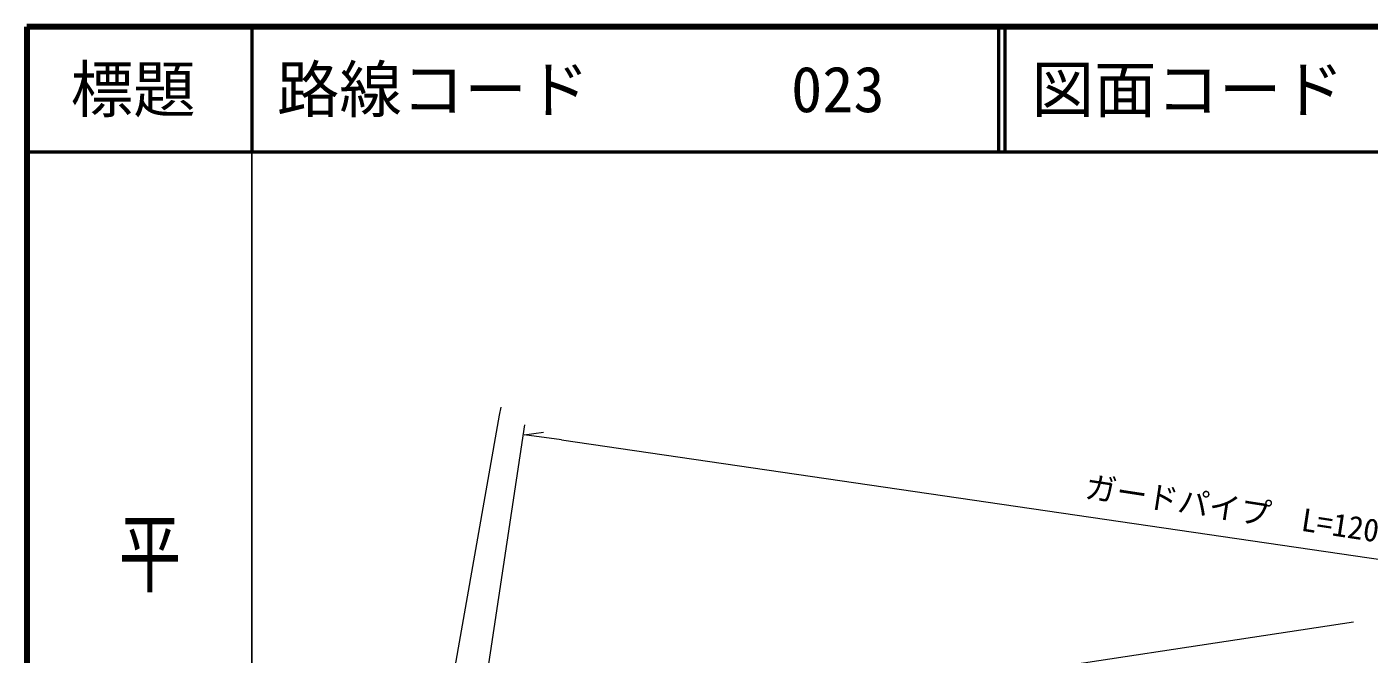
# Model space of a CAD drawing. Units: millimetres, scale not verified. Extents: x 40000 to 680000, y 20000 to 380000.
# Drawn here: x 40000 to 147391, y 329780 to 380000 of the extents above; entities that cross this region are included whole.
import ezdxf
from ezdxf.enums import TextEntityAlignment as Align

# ---------------------------------------------------------------- set-up
doc = ezdxf.new("R2010")
doc.units = ezdxf.units.MM
doc.header["$LTSCALE"] = 1000
for name, color, linetype, lineweight in [('M-BGD', 7, 'Continuous', 13), ('M-BMK-OTRS', 5, 'Continuous', 13), ('M-STR-HTXT', 7, 'Continuous', 13), ('M-TTL', 2, 'Continuous', 140), ('M-TTL-BAND', 7, 'Continuous', 25), ('M-TTL-LINE', 7, 'Continuous', 50)]:
    doc.layers.add(name, color=color, linetype=linetype, lineweight=lineweight)
doc.layers.add('M-TTL-TXT', color=7, linetype='Continuous')
doc.styles.add('@ＭＳ ゴシック', font='')
doc.styles.add('ＭＳ ゴシック', font='')
doc.styles.get('@ＭＳ ゴシック').set_extended_font_data('@MS Gothic')
doc.styles.get('ＭＳ ゴシック').set_extended_font_data('MS Gothic')

msp = doc.modelspace()

# ---------------------------------------------------------------- linework, layer by layer
at = {"layer": 'M-BGD'}
msp.add_line((72864, 321262), (146137, 332370), dxfattribs=at)
at = {"layer": 'M-BMK-OTRS'}
for p, q in [((77913, 349560), (77799, 348918)), ((77799, 348918), (69715, 303295))]:
    msp.add_line(p, q, dxfattribs=at)
at = {"layer": 'M-STR-HTXT'}
for p, q in [((76469, 325747), (79837, 348132)), ((79800, 347331), (81342, 347547)), ((82784, 346930), (79800, 347331)), ((82784, 346930), (195829, 330431))]:
    msp.add_line(p, q, dxfattribs=at)
at = {"layer": 'M-TTL'}
for p, q in [((40000, 380000), (40000, 20000)), ((680000, 380000), (40000, 380000))]:
    msp.add_line(p, q, dxfattribs=at)
at = {"layer": 'M-TTL-BAND'}
msp.add_line((58000, 370000), (58000, 20000), dxfattribs=at)
at = {"layer": 'M-TTL-LINE'}
for p, q in [((58000, 380000), (58000, 370000)), ((117750, 380000), (117750, 370000)), ((118250, 380000), (118250, 370000)), ((40000, 370000), (680000, 370000))]:
    msp.add_line(p, q, dxfattribs=at)

# ---------------------------------------------------------------- texts
at = {"layer": 'M-STR-HTXT', "style": 'ＭＳ ゴシック'}
msp.add_text('ガードパイプ\u3000L=120.0', height=1833, rotation=351.3, dxfattribs=at).set_placement((124485, 341775), align=Align.BOTTOM_LEFT)
at = {"layer": 'M-TTL-BAND', "style": '@ＭＳ ゴシック', "width": 1.4}
msp.add_text('平  面  図', height=3666, rotation=270, dxfattribs=at).set_placement((49777, 306475), align=Align.MIDDLE_RIGHT)
at = {"layer": 'M-TTL-TXT', "style": 'ＭＳ ゴシック'}
msp.add_text('標題', height=3666, dxfattribs=at).set_placement((48500, 375000), align=Align.MIDDLE_CENTER)
for s, p in [('路線コード', (60000, 375000)), ('図面コード', (120380, 375000)), ('023', (101142, 375000)), ('023', (101142, 375000))]:
    msp.add_text(s, height=3666, dxfattribs=at).set_placement(p, align=Align.MIDDLE_LEFT)

doc.saveas('drawing.dxf')
